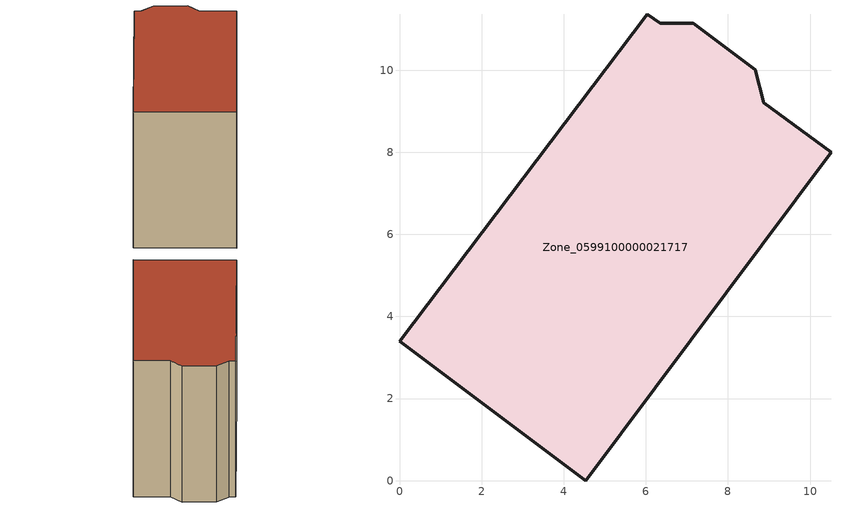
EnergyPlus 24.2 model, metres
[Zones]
Zone_0599100000021717
 floor ground (C_G): 8.67,10.01 8.87,9.21 10.51,8 4.53,0 0,3.39 6.03,11.36 6.35,11.14 7.15,11.14 z0
 wall outside (C_F): 0,3.39 4.53,0 10.51,8 8.87,9.21 8.67,10.01 7.15,11.14 6.35,11.14 6.03,11.36 0,3.39 z0:8.9
 roof outside (C_R): 7.15,11.14 6.35,11.14 6.03,11.36 0,3.39 4.53,0 10.51,8 8.87,9.21 8.67,10.01 z8.9
[BUILDING]
Pand.0599100000021717: North Axis=0; Terrain=City; Loads Convergence Tolerance Value=0.04; Temperature Convergence Tolerance Value=0.4; Solar Distribution=FullExterior; Maximum Number of Warmup Days=25; Minimum Number of Warmup Days=1
[Site:Location]
Rotterdam.The.Hague.AP_ZH_NLD Design_Conditions: Latitude=51.96; Longitude=4.45; Time Zone=1; Elevation=-4.5
[SITE:GROUNDTEMPERATURE:BUILDINGSURFACE]
18, 18, 18, 18, 18, 18, 18, 18, 18, 18, 18, 18
[MATERIAL] Thermal Absorptance=0.9; Solar Absorptance=0.7; Visible Absorptance=0.7
Name | Roughness | Thickness | Conductivity | Density | Specific Heat
G.TC.1946 | MediumSmooth | 0.15 | 1 | 540 | 1210
F.TC.1946 | Rough | 0.3 | 0.857143 | 1920 | 840
R.TC.1946 | MediumRough | 0.2 | 0.909091 | 1500 | 1000
[CONSTRUCTION]
C_G: G.TC.1946
C_F: F.TC.1946
C_R: R.TC.1946
[ZONE]
Zone_0599100000021717: Type=1; Multiplier=1; Ceiling Height=Autocalculate; Volume=Autocalculate; Floor Area=autocalculate; Part of Total Floor Area=Yes
[ZONEINFILTRATION:DESIGNFLOWRATE]
Infil_Zone_0599100000021717: Zone or ZoneList or Space or SpaceList=Zone_0599100000021717; Schedule=AlwaysOn; Design Flow Rate Calculation Method=Flow/Area; Flow Rate per Floor Area=0.003; Constant Term Coefficient=1; Temperature Term Coefficient=0; Velocity Term Coefficient=0; Velocity Squared Term Coefficient=0
[HVACTEMPLATE:ZONE:IDEALLOADSAIRSYSTEM]
Zone_0599100000021717: Maximum Heating Supply Air Temperature=50; Minimum Cooling Supply Air Temperature=13; Maximum Heating Supply Air Humidity Ratio=0.0156; Minimum Cooling Supply Air Humidity Ratio=0.0077; Heating Limit=NoLimit; Cooling Limit=NoLimit; Dehumidification Control Type=ConstantSensibleHeatRatio; Cooling Sensible Heat Ratio=0.7; Dehumidification Setpoint=60; Humidification Control Type=None; Humidification Setpoint=30; Outdoor Air Method=None; Outdoor Air Flow Rate per Person=0.00944; Outdoor Air Flow Rate per Zone Floor Area=0; Outdoor Air Flow Rate per Zone=0; Demand Controlled Ventilation Type=None; Outdoor Air Economizer Type=NoEconomizer; Heat Recovery Type=None; Sensible Heat Recovery Effectiveness=0.7; Latent Heat Recovery Effectiveness=0.65
[ZONECONTROL:THERMOSTAT]
ThermostatControl_Zone_0599100000021717: Zone or ZoneList=Zone_0599100000021717; Control Type Schedule=DualSetpointControlType; Control 1=Thermostat_Zone_0599100000021717; Temperature Difference Between Cutout And Setpoint=0
[THERMOSTATSETPOINT:DUALSETPOINT]
Thermostat_Zone_0599100000021717: Heating Setpoint Temperature Schedule=HeatingSetpoint_Zone_0599100000021717; Cooling Setpoint Temperature Schedule=CoolingSetpoint_Zone_0599100000021717
[SCHEDULE:COMPACT]
HeatingSetpoint_Zone_0599100000021717: Through: 12/31, For: AllDays, Until: 24:00, 21
CoolingSetpoint_Zone_0599100000021717: Through: 12/31, For: AllDays, Until: 24:00, 24
DualSetpointControlType: Through: 12/31, For: AllDays, Until: 24:00, 4
AlwaysOn: Through: 12/31, For: AllDays, Until: 24:00, 1
